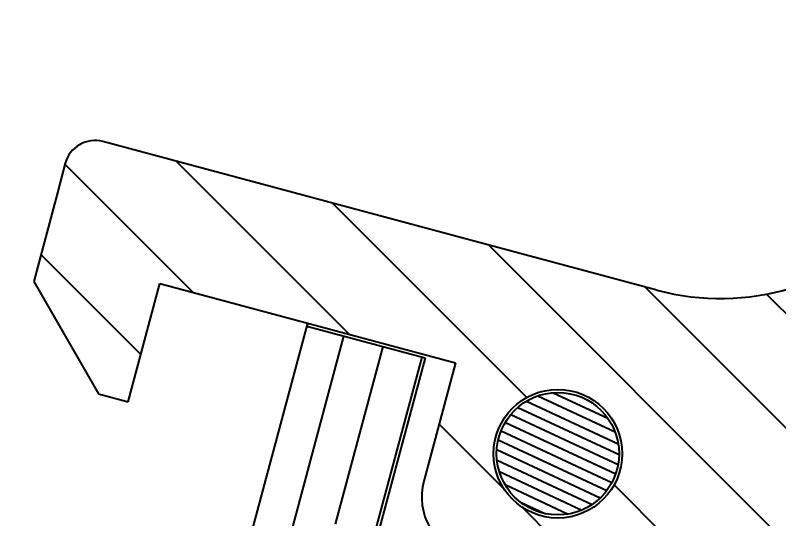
# Model space of a CAD drawing. Header units: inches. Extents: x 480 to 724, y 83 to 258.
# Drawn here: x 548.18 to 560.66, y 192.44 to 200.66 of the extents above; entities that cross this region are included whole.
import ezdxf

# ---------------------------------------------------------------- set-up
doc = ezdxf.new("R2010")
doc.units = ezdxf.units.IN
doc.header["$MEASUREMENT"] = 0
doc.styles.get("Standard").update_dxf_attribs({"font": 'arial.ttf'})
doc.dimstyles.get("Standard").update_dxf_attribs({"dimtxt": 2, "dimasz": 1, "dimexe": 0.18, "dimexo": 0.0625, "dimgap": 0.09, "dimtad": 0, "dimtih": 1, "dimtoh": 1, "dimdsep": 46, "dimtxsty": 'Standard', "dimcen": 0, "dimadec": 0, "dimazin": 0, "dimtfac": 1, "dimtofl": 0, "dimtmove": 0, "dimatfit": 3, "dimfxl": 1, "dimtolj": 1, "dimtzin": 0, "dimarcsym": 0})

# ---------------------------------------------------------------- blocks, each defined once
blk = doc.blocks.new('*D61')
at = {"color": 0, "lineweight": -2, "transparency": 16777216}
for p, q in [((565.558, 200.202), (560.95, 200.202)), ((561.13, 199.202), (561.13, 174.203)), ((561.13, 146.981), (561.13, 171.981)), ((546.7, 145.981), (561.31, 145.981))]:
    blk.add_line(p, q, dxfattribs=at)
at = {"color": 0, "transparency": 16777216}
for points in [[(560.963, 199.202), (561.297, 199.202), (561.13, 200.202)], [(560.963, 146.981), (561.297, 146.981), (561.13, 145.981)]]:
    blk.add_solid(points, dxfattribs=at)
at = {"layer": 'Defpoints', "color": 0, "transparency": 16777216}
for p in [(565.621, 200.202), (546.638, 145.981), (561.13, 145.981)]:
    blk.add_point(p, dxfattribs=at)
at = {"color": 0, "transparency": 16777216, "insert": (561.13, 173.092), "char_height": 2, "attachment_point": 5}
blk.add_mtext('\\A1;54.22', dxfattribs=at)

msp = doc.modelspace()

# ---------------------------------------------------------------- hatches: boundary and pattern name
at = {"linetype": 'Continuous'}
h = msp.add_hatch(dxfattribs=at)
h.set_pattern_fill('DEFAULT__1', color=2, scale=1.320865, angle=-45, style=0, pattern_type=0)
h.set_pattern_definition([(315, (321.1704, 252.329), (0.9339926, 0.9339926), [])])
edge = h.paths.add_edge_path()
edge.add_line((548.872, 197.764), (548.484, 196.315))
edge.add_line((549.001, 198.247), (548.872, 197.764))
edge.add_spline(control_points=[(549.613, 198.6), (549.331, 198.676), (549.077, 198.53), (549.001, 198.247)], knot_values=[0, 0, 0, 0, 1, 1, 1, 1], weights=[1, 0.804724, 0.804724, 1], degree=3, periodic=0)
edge.add_line((558.666, 196.175), (549.613, 198.6))
edge.add_spline(control_points=[(558.666, 196.175), (560.17, 195.772), (561.661, 196.22), (562.694, 197.384)], knot_values=[0, 0, 0, 0, 1, 1, 1, 1], weights=[1, 0.900439, 0.900439, 1], degree=3, periodic=0)
edge.add_line((563.359, 198.135), (562.694, 197.384))
edge.add_spline(control_points=[(563.359, 198.135), (563.632, 198.442), (563.854, 198.788), (564.021, 199.163)], knot_values=[0, 0, 0, 0, 1, 1, 1, 1], weights=[1, 0.992154, 0.992154, 1], degree=3, periodic=0)
edge.add_spline(control_points=[(566.197, 196.8), (567.513, 197.259), (567.853, 198.612), (566.908, 199.638), (565.964, 200.663), (564.588, 200.437), (564.021, 199.163)], knot_values=[0, 0, 0, 0, 1, 1, 1, 2, 2, 2, 2], weights=[1, 0.699334, 0.699334, 1, 0.699334, 0.699334, 1], degree=3, periodic=0)
edge.add_spline(control_points=[(566.197, 196.8), (565.548, 196.574), (564.977, 196.191), (564.521, 195.677)], knot_values=[0, 0, 0, 0, 1, 1, 1, 1], weights=[1, 0.978461, 0.978461, 1], degree=3, periodic=0)
edge.add_line((562.691, 193.613), (564.521, 195.677))
edge.add_spline(control_points=[(562.691, 193.613), (562.277, 193.146), (561.981, 192.596), (561.82, 191.994)], knot_values=[0, 0, 0, 0, 1, 1, 1, 1], weights=[1, 0.982164, 0.982164, 1], degree=3, periodic=0)
edge.add_line((560.324, 186.413), (561.82, 191.994))
edge.add_line((557.909, 187.06), (560.324, 186.413))
edge.add_line((558.945, 190.924), (557.909, 187.06))
edge.add_line((555.553, 191.832), (558.945, 190.924))
edge.add_spline(control_points=[(554.857, 193.054), (554.706, 192.493), (554.994, 191.989), (555.553, 191.832)], knot_values=[0, 0, 0, 0, 1, 1, 1, 1], weights=[1, 0.807346, 0.807346, 1], degree=3, periodic=0)
edge.add_line((555.374, 194.986), (554.857, 193.054))
edge.add_line((550.545, 196.28), (555.374, 194.986))
edge.add_line((550.027, 194.348), (550.545, 196.28))
edge.add_line((549.544, 194.478), (550.027, 194.348))
edge.add_line((548.484, 196.315), (549.544, 194.478))
edge.add_spline(control_points=[(557.319, 194.517), (555.291, 195.06), (554.747, 193.032), (556.776, 192.488)], knot_values=[0, 0, 0, 0, 1, 1, 1, 1], weights=[1, 0.333333, 0.333333, 1], degree=3, periodic=0)
edge.add_spline(control_points=[(556.776, 192.488), (558.804, 191.945), (559.348, 193.973), (557.319, 194.517)], knot_values=[0, 0, 0, 0, 1, 1, 1, 1], weights=[1, 0.333333, 0.333333, 1], degree=3, periodic=0)
h = msp.add_hatch(dxfattribs=at)
h.set_pattern_fill('DEFAULT__4', color=2, scale=0.15388, angle=155, style=0, pattern_type=0)
h.set_pattern_definition([(155, (321.17041, 252.32899), (-0.06503269, -0.13946305), [])])
edge = h.paths.add_edge_path()
edge.add_spline(control_points=[(558.013, 193.244), (557.496, 191.312), (555.564, 191.829), (556.082, 193.761)], knot_values=[0, 0, 0, 0, 1, 1, 1, 1], weights=[1, 0.333333, 0.333333, 1], degree=3, periodic=0)
edge.add_spline(control_points=[(556.082, 193.761), (556.599, 195.693), (558.531, 195.175), (558.013, 193.244)], knot_values=[0, 0, 0, 0, 1, 1, 1, 1], weights=[1, 0.333333, 0.333333, 1], degree=3, periodic=0)
h = msp.add_hatch(dxfattribs=at)
h.set_pattern_fill('DEFAULT__7', color=2, scale=0.660751, angle=75, style=0, pattern_type=0)
h.set_pattern_definition([(75, (321.1704, 252.329), (-0.6382366, 0.171015), [])])
edge = h.paths.add_edge_path()
edge.add_line((552.947, 195.585), (550.656, 187.036))
edge.add_line((552.947, 195.585), (554.879, 195.067))
edge.add_line((554.879, 195.067), (554.102, 192.169))
edge.add_line((553.136, 192.428), (554.102, 192.169))
edge.add_line((553.136, 192.428), (552.36, 189.53))
edge.add_line((552.36, 189.53), (553.326, 189.272))
edge.add_line((553.326, 189.272), (552.963, 187.919))
edge.add_line((552.963, 187.919), (557.02, 186.832))
edge.add_line((557.232, 186.465), (557.02, 186.832))
edge.add_line((557.232, 186.465), (556.65, 184.291))
edge.add_line((556.65, 184.291), (556.283, 184.079))
edge.add_line((551.26, 185.425), (556.283, 184.079))
edge.add_line((551.622, 186.777), (551.26, 185.425))
edge.add_line((551.622, 186.777), (550.656, 187.036))
edge = h.paths.add_edge_path()
edge.add_line((544.108, 162.598), (543.629, 160.811))
edge.add_line((546.04, 162.081), (544.108, 162.598))
edge.add_line((546.402, 163.433), (546.04, 162.081))
edge.add_line((546.402, 163.433), (550.459, 162.346))
edge.add_line((550.671, 161.979), (550.459, 162.346))
edge.add_line((550.671, 161.979), (547.915, 151.691))
edge.add_line((547.915, 151.691), (547.547, 151.479))
edge.add_line((546.388, 151.79), (547.547, 151.479))
edge.add_line((546.518, 152.273), (546.388, 151.79))
edge.add_line((545.745, 152.48), (546.518, 152.273))
edge.add_line((547.686, 159.724), (545.745, 152.48))
edge.add_line((547.686, 159.724), (543.629, 160.811))

# ---------------------------------------------------------------- linework, layer by layer
at = {"color": 7, "linetype": 'Continuous'}
for p, q in [((558.666, 196.175), (549.613, 198.6)), ((549.001, 198.247), (548.872, 197.764)), ((548.872, 197.764), (548.484, 196.315)), ((548.484, 196.315), (549.544, 194.478)), ((550.027, 194.348), (550.545, 196.28)), ((550.545, 196.28), (555.374, 194.986)), ((548.547, 179.164), (552.96, 195.633)), ((552.947, 195.585), (554.879, 195.067)), ((554.879, 195.067), (554.091, 192.127)), ((555.374, 194.986), (554.857, 193.054)), ((549.544, 194.478), (550.027, 194.348))]:
    msp.add_line(p, q, dxfattribs=at)
for radius in [1.05, 1]:
    msp.add_circle((557.047, 193.502), radius, dxfattribs=at)
for centre, radius, start, end in [((549.484, 198.117), 0.5, 75, 165.0034), ((559.701, 200.038), 4, 255, 318.4334), ((555.823, 192.795), 1, 165.0009, 254.3651)]:
    msp.add_arc(centre, radius, start, end, dxfattribs=at)

# ---------------------------------------------------------------- dimensions: what is measured, and where the dimension line sits
at = {"color": 3}
dim = msp.add_linear_dim(base=(561.13, 145.981), p1=(565.621, 200.202), p2=(546.638, 145.981), angle=90, dimstyle='Standard', dxfattribs=at)
dim.commit()
dim.dimension.update_dxf_attribs({"geometry": '*D61', "text_midpoint": (561.13, 173.092)})

doc.saveas('drawing.dxf')
